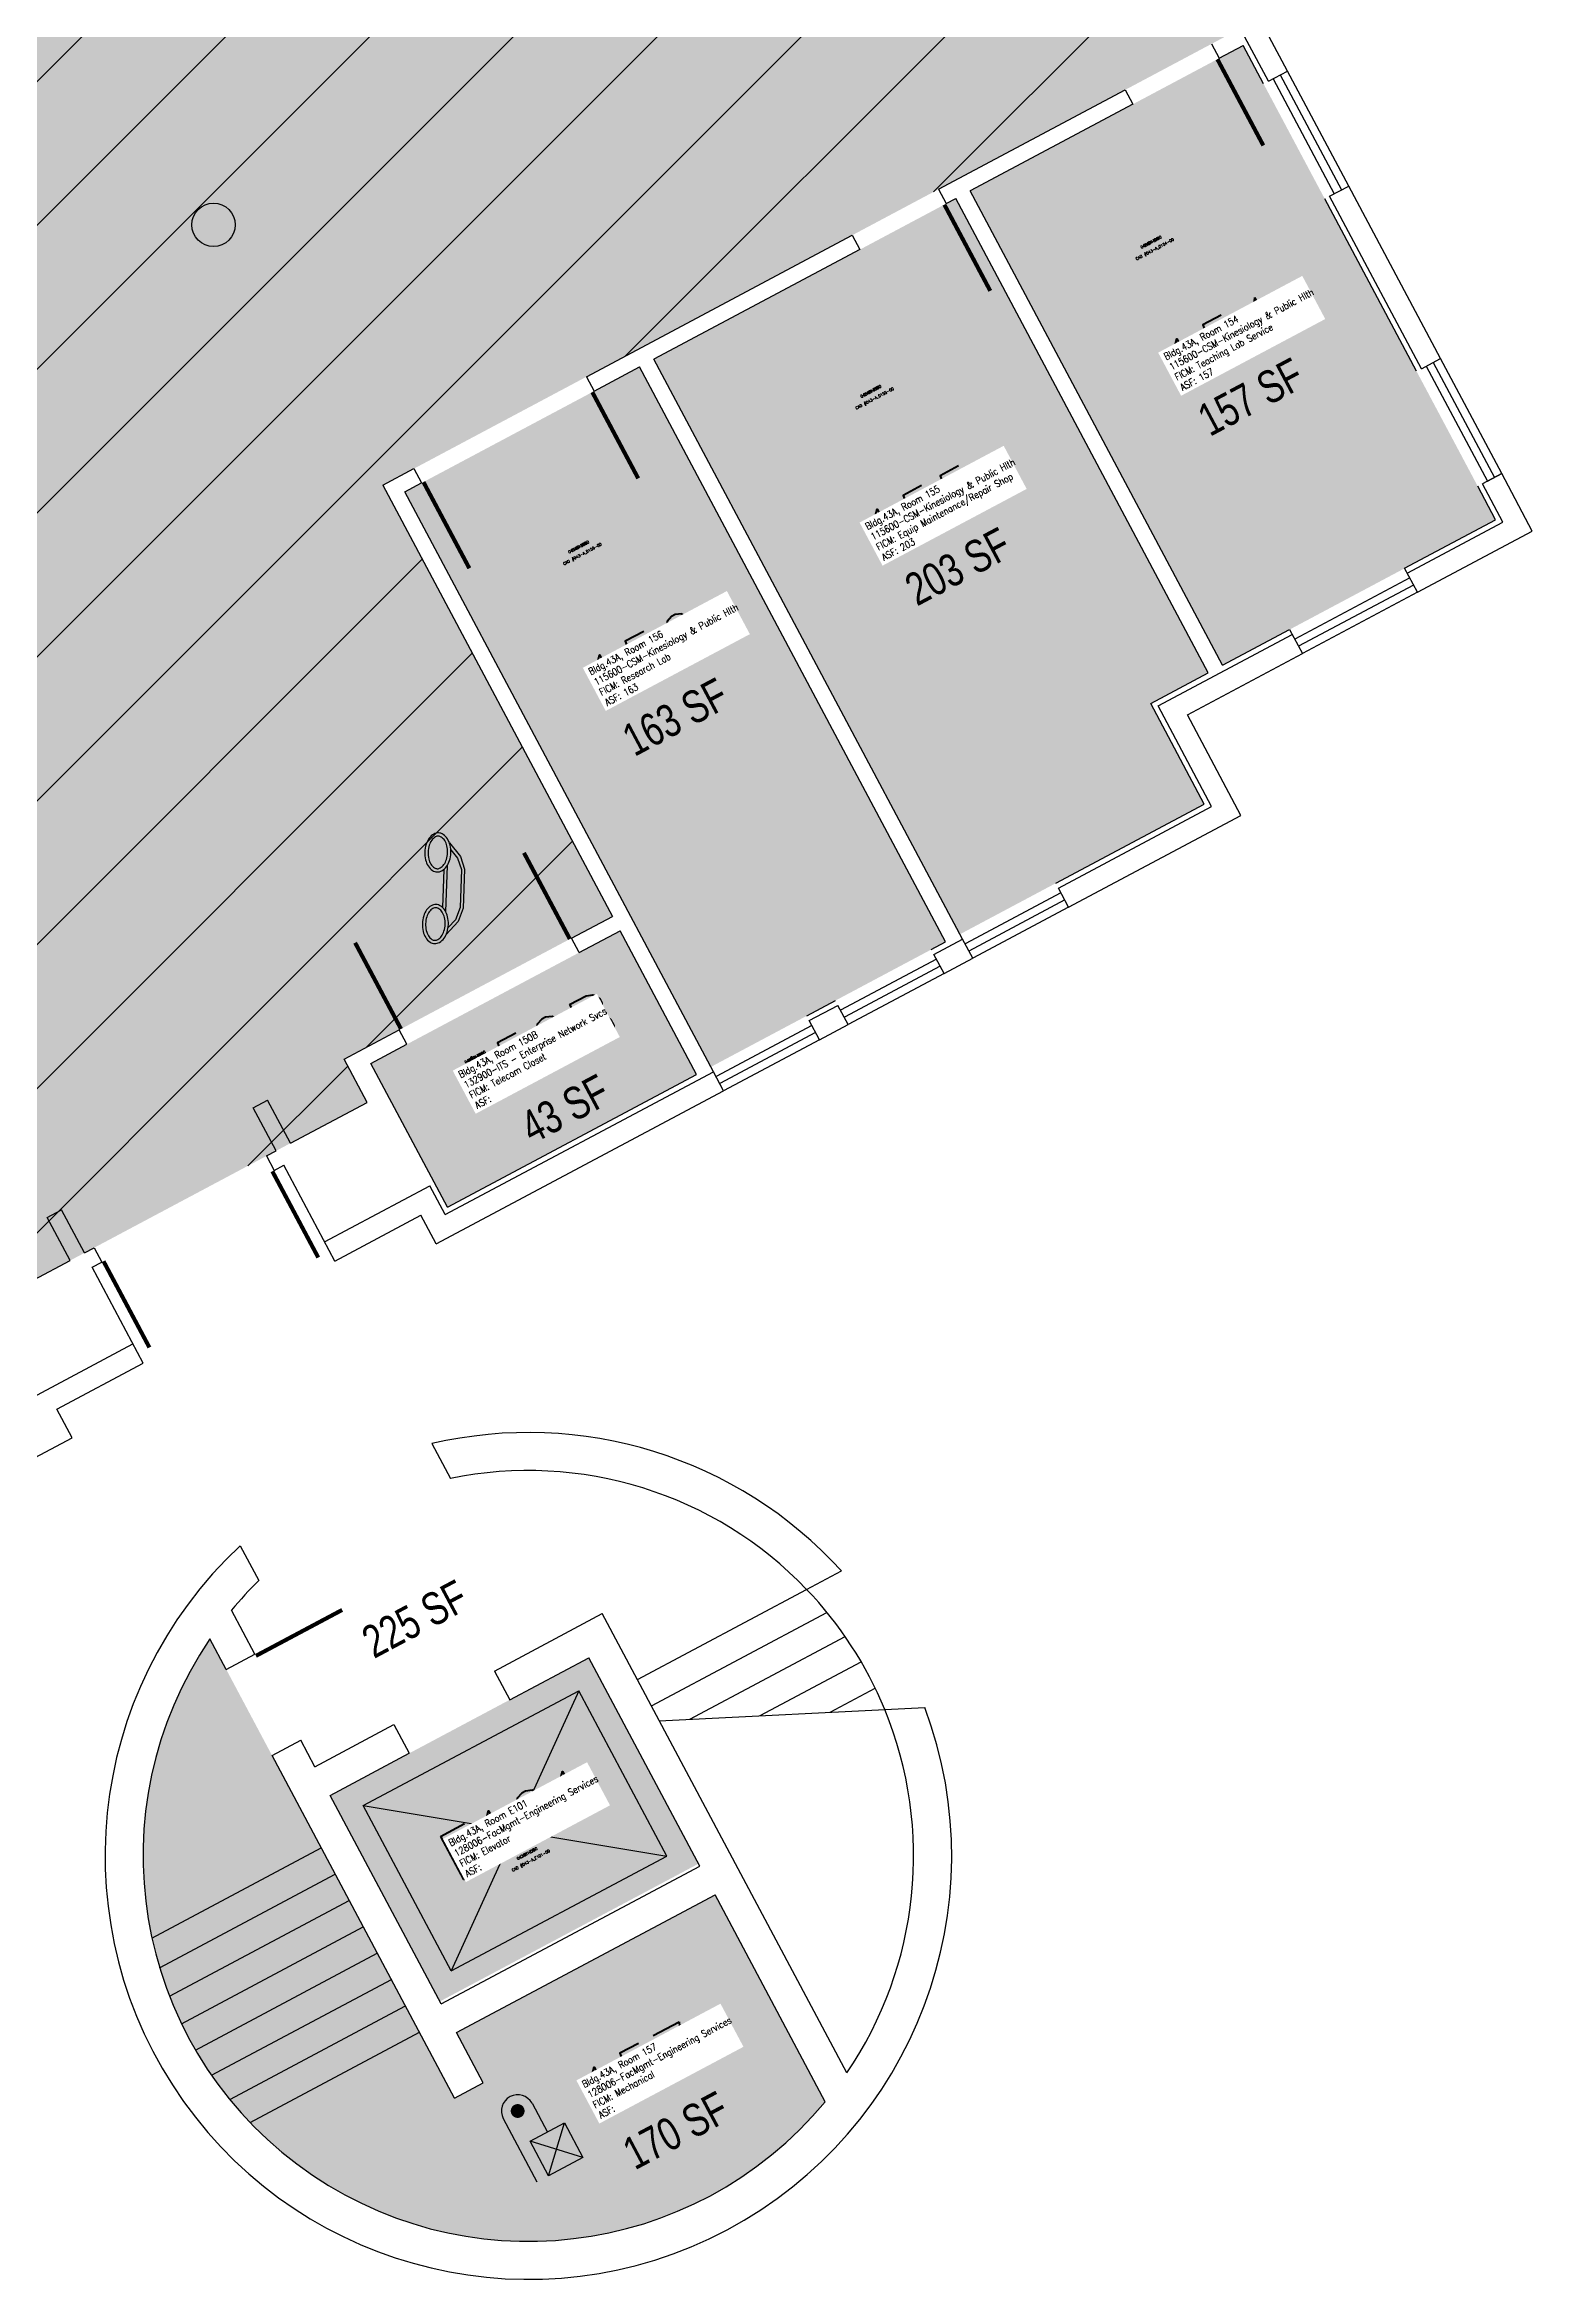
# Model space of a CAD drawing. Header units: inches. Extents: x 69216223 to 69217558, y 27666214 to 27667522.
# Drawn here: x 69217010 to 69217558, y 27666214 to 27667038 of the extents above; entities that cross this region are included whole.
import ezdxf
from ezdxf.enums import TextEntityAlignment as Align

# ---------------------------------------------------------------- set-up
doc = ezdxf.new("R2010")
doc.units = ezdxf.units.IN
doc.header["$LTSCALE"] = 100
doc.header["$MEASUREMENT"] = 0
doc.layers.get('0').update_dxf_attribs({"linetype": 'CONTINUOUS'})
for name, color, linetype in [('A-DOOR', 2, 'CONTINUOUS'), ('A-FLOR', 3, 'CONTINUOUS'), ('A-GLAZ', 1, 'CONTINUOUS'), ('A-GLAZ-SILL', 2, 'CONTINUOUS'), ('A-IDEN-CNUM', 7, 'CONTINUOUS'), ('A-IDEN-ICON', 4, 'CONTINUOUS'), ('A-IDEN-RNUM', 7, 'CONTINUOUS'), ('A-IDEN-SNUM', 4, 'CONTINUOUS'), ('A-IDEN-VNUM', 4, 'CONTINUOUS'), ('A-WALL', 5, 'CONTINUOUS'), ('AREA-TEXT', 3, 'CONTINUOUS'), ('Rooms-Capacity', 4, 'CONTINUOUS'), ('Rooms-Category-Color', 7, 'CONTINUOUS'), ('Rooms-College-Color', 7, 'CONTINUOUS'), ('Rooms-Department-Color', 7, 'CONTINUOUS'), ('Rooms-Division-Color', 7, 'CONTINUOUS'), ('Rooms-Information', 7, 'CONTINUOUS')]:
    doc.layers.add(name, color=color, linetype=linetype)
doc.styles.add('AREA', font='arial.ttf', dxfattribs={"width": 0.75, "height": 24})
doc.styles.add('ROOMSNUMBER', font='TXT.SHX', dxfattribs={"height": 1})
doc.styles.add('ROOMVNUMBER', font='simplex.shx', dxfattribs={"width": 0.85})

# ---------------------------------------------------------------- blocks, each defined once
blk = doc.blocks.new('CPELEV')
for p, q in [((-0.03500000000000036, 0.03), (-0.03500000000000036, -0.07999999999999999)), ((0.01499999999999968, 0.03), (0.01499999999999968, -0.01999999999999999)), ((0.04499999999999993, -0.07999999999999999), (-0.01500000000000012, -0.01999999999999999)), ((-0.01500000000000012, -0.07999999999999999), (0.04499999999999993, -0.01999999999999999)), ((-0.01500000000000012, -0.01999999999999999), (0.04499999999999993, -0.01999999999999999)), ((-0.01500000000000012, -0.07999999999999999), (-0.01500000000000012, -0.01999999999999999)), ((0.04499999999999993, -0.01999999999999999), (0.04499999999999993, -0.07999999999999999)), ((0.04499999999999993, -0.07999999999999999), (-0.01500000000000012, -0.07999999999999999))]:
    blk.add_line(p, q)
at = {"const_width": 0.01062499999999996}
blk.add_lwpolyline([(-0.01531250000000028, 0.03, 1), (-0.004687500000000178, 0.03, 1)], format="xyb", close=True, dxfattribs=at)
blk.add_arc((-0.01000000000000023, 0.03), 0.02500000000000002, 0, 180)
blk = doc.blocks.new('CPPHONE')
for p, q in [((0.0095560088446629, 0.02521174687437849), (-0.01955600884466335, -0.0252117468743786)), ((0.01690313635331697, 0.02793734500905448), (-0.018242882315473, -0.03293734500905404))]:
    blk.add_line(p, q)
for points in [[(0.02883974596215566, 0.07861215932167709, 0.1398891526406618), (0.02159046636736672, 0.08042945317445993, 0.1071181112083476), (0.01219889896603799, 0.07807363809088322, 0.07981248617498339), (0.003888597269466443, 0.07215985936471381, 0.06745903993414724), (-0.003480762113533098, 0.06263139720814392, 0.06745903993414638), (-0.008047972708621565, 0.05148511369456396, 0.0798124861749811), (-0.009014304469558532, 0.0413312919491356, 0.1071181112083401), (-0.006358716477890214, 0.03202004845644275, 0.1398891526406594), (-0.001160254037844366, 0.02665063509461073, 0.1398891526406573), (0.006089025556944572, 0.02483334124182776, 0.1071181112083447), (0.01548059295827331, 0.02718915632540457, 0.0798124861749931), (0.02379089465484552, 0.03310293505157474, 0.06745903993414328), (0.03116025403784439, 0.04263139720814389, 0.06745903993415782), (0.03572746463293264, 0.05377768072172365, 0.07981248617499823), (0.03669379639386983, 0.06393150246715221, 0.1071181112083447), (0.03403820840220151, 0.07324274595984526, 0.1398891526406563)], [(0.02633974596215571, 0.07428203230275499, 0.139889152640647), (0.02175218874428464, 0.07543206927157606, 0.1071181112083535), (0.0144150319360894, 0.07359159004796259, 0.07981248617503768), (0.007397057496139281, 0.06859745752917432, 0.06745903993410939), (0.0008493649053888941, 0.06013139720814398, 0.06745903993410102), (-0.003208612107219455, 0.05022789892786902, 0.07981248617504512), (-0.004024670518381068, 0.04165308852036723, 0.1071181112083322), (-0.001949993877071066, 0.0343786847211142, 0.1398891526406731), (0.001339745962155581, 0.03098076211353282, 0.139889152640662), (0.005927303180027321, 0.02983072514471159, 0.1071181112083436), (0.01326445998822212, 0.03167120436832549, 0.07981248617502318), (0.0202824344281709, 0.03666533688711235, 0.06745903993412085), (0.0268301270189224, 0.04513139720814384, 0.06745903993418373), (0.03088810403153341, 0.05503489548842927, 0.07981248617496241), (0.03170416244269236, 0.06360970589592058, 0.1071181112083419), (0.02962948580138192, 0.07088410969517392, 0.1398891526406613)], [(-0.02616025403784428, -0.01665063509461115, 0.1398891526406618), (-0.03340953363263321, -0.01483334124182828, 0.1071181112083476), (-0.04280110103396217, -0.01718915632540499, 0.07981248617498339), (-0.0511114027305335, -0.0231029350515744, 0.06745903993414724), (-0.05848076211353304, -0.03263139720814431, 0.06745903993414638), (-0.0630479727086215, -0.04377768072172425, 0.0798124861749811), (-0.06401430446955847, -0.05393150246715263, 0.1071181112083401), (-0.06135871647789015, -0.06324274595984546, 0.1398891526406594), (-0.0561602540378443, -0.0686121593216775, 0.1398891526406573), (-0.04891097444305559, -0.07042945317446045, 0.1071181112083447), (-0.03951940704172663, -0.06807363809088365, 0.0798124861749931), (-0.03120910534515442, -0.06215985936471348, 0.06745903993414328), (-0.02383974596215555, -0.05263139720814433, 0.06745903993415782), (-0.01927253536706752, -0.04148511369456458, 0.07981248617499823), (-0.01830620360613011, -0.03133129194913602, 0.1071181112083447), (-0.02096179159779865, -0.02202004845644298, 0.1398891526406563)], [(-0.02866025403784422, -0.02098076211353325, 0.1398891526406534), (-0.03324781125571552, -0.01983072514471204, 0.1071181112083516), (-0.04058496806391054, -0.02167120436832573, 0.079812486175037), (-0.04760294250386066, -0.02666533688711381, 0.06745903993410975), (-0.05415063509461104, -0.03513139720814426, 0.06745903993410113), (-0.05820861210721961, -0.0450348954884193, 0.07981248617504505), (-0.05902467051838101, -0.053609705895921, 0.1071181112083322), (-0.056949993877071, -0.06088410969517402, 0.139889152640673), (-0.05366025403784436, -0.06428203230275539, 0.1398891526406621), (-0.04907269681997262, -0.06543206927157663, 0.1071181112083434), (-0.04173554001177804, -0.06359159004796272, 0.07981248617502337), (-0.03471756557182903, -0.05859745752917586, 0.06745903993412085), (-0.02816987298107776, -0.05013139720814438, 0.06745903993418408), (-0.02411189596846652, -0.04022789892785886, 0.07981248617496194), (-0.0232958375573078, -0.03165308852036774, 0.1071181112083419), (-0.02537051419861802, -0.0243786847211143, 0.1398891526406613)]]:
    blk.add_lwpolyline(points, format="xyb", close=True)
for points in [[(0.03642474057944733, 0.05722803579790794), (0.04165063509461087, 0.03080127018922174), (0.0382176247799435, 0.01083326998163721), (0.0082176247799437, -0.04112825424542896), (-0.008349364905388956, -0.0558012701892221), (-0.03384856251994983, -0.06448889558593549)], [(0.0333576917667695, 0.04696368300738643), (0.03656636322778883, 0.03073778935997516), (0.03344117238353128, 0.01256021175111691), (0.004293963324926819, -0.03792423523721802), (-0.01091257882308927, -0.05139233291976469), (-0.02649289665629162, -0.05670057700424906)]]:
    blk.add_lwpolyline(points)

msp = doc.modelspace()

# ---------------------------------------------------------------- hatches: boundary and pattern name
at = {"layer": 'Rooms-Capacity'}
h = msp.add_hatch(dxfattribs=at)
h.set_pattern_fill('ANSI31', color=256, scale=300, style=0)
h.set_pattern_definition([(45, (0, 0), (-26.51650429449553, 26.51650429449553), [])])
h.paths.add_polyline_path([(69217200.6351448, 27667508.59130037), (69216879.33369613, 27667337.53172278), (69216947.00561696, 27667210.42345739), (69216593.92710194, 27667022.44589958), (69216550.69226363, 27667103.65395803), (69216584.23472255, 27667121.51182601), (69216559.79764004, 27667167.41203298), (69216379.72759739, 27667071.54347849), (69216236.73079883, 27666995.41256759), (69216484.86117512, 27666529.34892777), (69216799.10105348, 27666696.64895422), (69216883.69095446, 27666537.76362245), (69216982.5529387, 27666590.39733864), (69216991.01192878, 27666574.50880546), (69217024.55438775, 27666592.36667346), (69217028.08517283, 27666594.24644902), (69217091.63930556, 27666628.08240943), (69217095.17009072, 27666629.96218502), (69217128.71254966, 27666647.82005301), (69217120.25355953, 27666663.70858617), (69217219.11554375, 27666716.34230236), (69217134.52564274, 27666875.22763412), (69217448.76552111, 27667042.52766055)])
at = {"layer": 'Rooms-Category-Color', "true_color": 0xe3f498}
for points in [[(69217200.6351448, 27667508.59130037), (69216879.33369613, 27667337.53172278), (69216947.00561696, 27667210.42345739), (69216593.92710194, 27667022.44589958), (69216550.69226363, 27667103.65395803), (69216584.23472255, 27667121.51182601), (69216559.79764004, 27667167.41203298), (69216379.72759739, 27667071.54347849), (69216236.73079883, 27666995.41256759), (69216484.86117512, 27666529.34892777), (69216799.10105348, 27666696.64895422), (69216883.69095446, 27666537.76362245), (69216982.5529387, 27666590.39733864), (69216991.01192878, 27666574.50880546), (69217024.55438775, 27666592.36667346), (69217028.08517283, 27666594.24644902), (69217091.63930556, 27666628.08240943), (69217095.17009072, 27666629.96218502), (69217128.71254966, 27666647.82005301), (69217120.25355953, 27666663.70858617), (69217219.11554375, 27666716.34230236), (69217134.52564274, 27666875.22763412), (69217448.76552111, 27667042.52766055)], [(69217444.0066988, 27666808.88401392), (69217350.95780769, 27666983.65787885), (69217451.58518445, 27667037.23148284), (69217544.63407558, 27666862.4576179)], [(69217341.93225467, 27666706.95851241), (69217229.14572, 27666918.80562142), (69217142.64148383, 27666872.75111976), (69217255.4280185, 27666660.90401075)]]:
    msp.add_hatch(color=61, dxfattribs=at).paths.add_polyline_path(points)
at = {"layer": 'Rooms-Category-Color', "true_color": 0xe3c5e1}
msp.add_hatch(color=254, dxfattribs=at).paths.add_polyline_path([(69217347.22843242, 27666709.77817577), (69217234.44189773, 27666921.62528479), (69217345.66162997, 27666980.8382155), (69217438.71052107, 27666806.06435056), (69217417.52581018, 27666794.7856971), (69217437.26345375, 27666757.71245303)])
at = {"layer": 'Rooms-Category-Color', "true_color": 0xadadad}
for points in [[(69217158.33142689, 27666609.21018236), (69217130.13479322, 27666662.17195961), (69217221.93520713, 27666711.04612464), (69217250.1318408, 27666658.08434739)], [(69217115.11435258, 27666392.47697197), (69217155.52952749, 27666316.56509123), (69217250.86072654, 27666367.31903185), (69217210.44555163, 27666443.23091257)]]:
    msp.add_hatch(color=253, dxfattribs=at).paths.add_polyline_path(points)
h = msp.add_hatch(color=253, dxfattribs=at)
edge = h.paths.add_edge_path()
edge.add_line((69217160.91526446, 27666280.91409071), (69217171.5076199, 27666286.55341745))
edge.add_line((69217171.5076199, 27666286.55341745), (69217161.63879812, 27666305.09003949))
edge.add_line((69217161.63879812, 27666305.09003949), (69217256.9699972, 27666355.8439801))
edge.add_line((69217256.9699972, 27666355.8439801), (69217297.5410249, 27666279.63936086))
edge.add_arc((69217188.15692239, 27666370.18834272), 141.9999999864712, 145.7272046856076, 320.38178696196394, ccw=False)
edge.add_line((69217070.81298307, 27666450.15333444), (69217160.91526446, 27666280.91409071))
at = {"layer": 'Rooms-College-Color', "true_color": 0xffe090}
for points in [[(69217200.6351448, 27667508.59130037), (69216879.33369613, 27667337.53172278), (69216947.00561696, 27667210.42345739), (69216593.92710194, 27667022.44589958), (69216550.69226363, 27667103.65395803), (69216584.23472255, 27667121.51182601), (69216559.79764004, 27667167.41203298), (69216379.72759739, 27667071.54347849), (69216236.73079883, 27666995.41256759), (69216484.86117512, 27666529.34892777), (69216799.10105348, 27666696.64895422), (69216883.69095446, 27666537.76362245), (69216982.5529387, 27666590.39733864), (69216991.01192878, 27666574.50880546), (69217024.55438775, 27666592.36667346), (69217028.08517283, 27666594.24644902), (69217091.63930556, 27666628.08240943), (69217095.17009072, 27666629.96218502), (69217128.71254966, 27666647.82005301), (69217120.25355953, 27666663.70858617), (69217219.11554375, 27666716.34230236), (69217134.52564274, 27666875.22763412), (69217448.76552111, 27667042.52766055)], [(69217444.0066988, 27666808.88401392), (69217350.95780769, 27666983.65787885), (69217451.58518445, 27667037.23148284), (69217544.63407558, 27666862.4576179)], [(69217347.22843242, 27666709.77817577), (69217234.44189773, 27666921.62528479), (69217345.66162997, 27666980.8382155), (69217438.71052107, 27666806.06435056), (69217417.52581018, 27666794.7856971), (69217437.26345375, 27666757.71245303)], [(69217341.93225467, 27666706.95851241), (69217229.14572, 27666918.80562142), (69217142.64148383, 27666872.75111976), (69217255.4280185, 27666660.90401075)]]:
    msp.add_hatch(color=41, dxfattribs=at).paths.add_polyline_path(points)
at = {"layer": 'Rooms-College-Color', "true_color": 0xadadad}
for points in [[(69217158.33142689, 27666609.21018236), (69217130.13479322, 27666662.17195961), (69217221.93520713, 27666711.04612464), (69217250.1318408, 27666658.08434739)], [(69217115.11435258, 27666392.47697197), (69217155.52952749, 27666316.56509123), (69217250.86072654, 27666367.31903185), (69217210.44555163, 27666443.23091257)]]:
    msp.add_hatch(color=253, dxfattribs=at).paths.add_polyline_path(points)
h = msp.add_hatch(color=253, dxfattribs=at)
edge = h.paths.add_edge_path()
edge.add_line((69217160.91526446, 27666280.91409071), (69217171.5076199, 27666286.55341745))
edge.add_line((69217171.5076199, 27666286.55341745), (69217161.63879812, 27666305.09003949))
edge.add_line((69217161.63879812, 27666305.09003949), (69217256.9699972, 27666355.8439801))
edge.add_line((69217256.9699972, 27666355.8439801), (69217297.5410249, 27666279.63936086))
edge.add_arc((69217188.15692239, 27666370.18834272), 141.9999999864712, 145.7272046856076, 320.38178696196394, ccw=False)
edge.add_line((69217070.81298307, 27666450.15333444), (69217160.91526446, 27666280.91409071))
at = {"layer": 'Rooms-Department-Color', "true_color": 0xffe090}
for points in [[(69217200.6351448, 27667508.59130037), (69216879.33369613, 27667337.53172278), (69216947.00561696, 27667210.42345739), (69216593.92710194, 27667022.44589958), (69216550.69226363, 27667103.65395803), (69216584.23472255, 27667121.51182601), (69216559.79764004, 27667167.41203298), (69216379.72759739, 27667071.54347849), (69216236.73079883, 27666995.41256759), (69216484.86117512, 27666529.34892777), (69216799.10105348, 27666696.64895422), (69216883.69095446, 27666537.76362245), (69216982.5529387, 27666590.39733864), (69216991.01192878, 27666574.50880546), (69217024.55438775, 27666592.36667346), (69217028.08517283, 27666594.24644902), (69217091.63930556, 27666628.08240943), (69217095.17009072, 27666629.96218502), (69217128.71254966, 27666647.82005301), (69217120.25355953, 27666663.70858617), (69217219.11554375, 27666716.34230236), (69217134.52564274, 27666875.22763412), (69217448.76552111, 27667042.52766055)], [(69217444.0066988, 27666808.88401392), (69217350.95780769, 27666983.65787885), (69217451.58518445, 27667037.23148284), (69217544.63407558, 27666862.4576179)], [(69217347.22843242, 27666709.77817577), (69217234.44189773, 27666921.62528479), (69217345.66162997, 27666980.8382155), (69217438.71052107, 27666806.06435056), (69217417.52581018, 27666794.7856971), (69217437.26345375, 27666757.71245303)], [(69217341.93225467, 27666706.95851241), (69217229.14572, 27666918.80562142), (69217142.64148383, 27666872.75111976), (69217255.4280185, 27666660.90401075)]]:
    msp.add_hatch(color=41, dxfattribs=at).paths.add_polyline_path(points)
at = {"layer": 'Rooms-Department-Color', "true_color": 0xacacac}
for points in [[(69217158.33142689, 27666609.21018236), (69217130.13479322, 27666662.17195961), (69217221.93520713, 27666711.04612464), (69217250.1318408, 27666658.08434739)], [(69217115.11435258, 27666392.47697197), (69217155.52952749, 27666316.56509123), (69217250.86072654, 27666367.31903185), (69217210.44555163, 27666443.23091257)]]:
    msp.add_hatch(color=253, dxfattribs=at).paths.add_polyline_path(points)
h = msp.add_hatch(color=253, dxfattribs=at)
edge = h.paths.add_edge_path()
edge.add_line((69217160.91526446, 27666280.91409071), (69217171.5076199, 27666286.55341745))
edge.add_line((69217171.5076199, 27666286.55341745), (69217161.63879812, 27666305.09003949))
edge.add_line((69217161.63879812, 27666305.09003949), (69217256.9699972, 27666355.8439801))
edge.add_line((69217256.9699972, 27666355.8439801), (69217297.5410249, 27666279.63936086))
edge.add_arc((69217188.15692239, 27666370.18834272), 141.9999999864712, 145.7272046856076, 320.38178696196394, ccw=False)
edge.add_line((69217070.81298307, 27666450.15333444), (69217160.91526446, 27666280.91409071))
at = {"layer": 'Rooms-Division-Color', "true_color": 0xffe090}
for points in [[(69217200.6351448, 27667508.59130037), (69216879.33369613, 27667337.53172278), (69216947.00561696, 27667210.42345739), (69216593.92710194, 27667022.44589958), (69216550.69226363, 27667103.65395803), (69216584.23472255, 27667121.51182601), (69216559.79764004, 27667167.41203298), (69216379.72759739, 27667071.54347849), (69216236.73079883, 27666995.41256759), (69216484.86117512, 27666529.34892777), (69216799.10105348, 27666696.64895422), (69216883.69095446, 27666537.76362245), (69216982.5529387, 27666590.39733864), (69216991.01192878, 27666574.50880546), (69217024.55438775, 27666592.36667346), (69217028.08517283, 27666594.24644902), (69217091.63930556, 27666628.08240943), (69217095.17009072, 27666629.96218502), (69217128.71254966, 27666647.82005301), (69217120.25355953, 27666663.70858617), (69217219.11554375, 27666716.34230236), (69217134.52564274, 27666875.22763412), (69217448.76552111, 27667042.52766055)], [(69217444.0066988, 27666808.88401392), (69217350.95780769, 27666983.65787885), (69217451.58518445, 27667037.23148284), (69217544.63407558, 27666862.4576179)], [(69217347.22843242, 27666709.77817577), (69217234.44189773, 27666921.62528479), (69217345.66162997, 27666980.8382155), (69217438.71052107, 27666806.06435056), (69217417.52581018, 27666794.7856971), (69217437.26345375, 27666757.71245303)], [(69217341.93225467, 27666706.95851241), (69217229.14572, 27666918.80562142), (69217142.64148383, 27666872.75111976), (69217255.4280185, 27666660.90401075)]]:
    msp.add_hatch(color=41, dxfattribs=at).paths.add_polyline_path(points)
at = {"layer": 'Rooms-Division-Color', "true_color": 0xadadad}
for points in [[(69217158.33142689, 27666609.21018236), (69217130.13479322, 27666662.17195961), (69217221.93520713, 27666711.04612464), (69217250.1318408, 27666658.08434739)], [(69217115.11435258, 27666392.47697197), (69217155.52952749, 27666316.56509123), (69217250.86072654, 27666367.31903185), (69217210.44555163, 27666443.23091257)]]:
    msp.add_hatch(color=253, dxfattribs=at).paths.add_polyline_path(points)
h = msp.add_hatch(color=253, dxfattribs=at)
edge = h.paths.add_edge_path()
edge.add_line((69217160.91526446, 27666280.91409071), (69217171.5076199, 27666286.55341745))
edge.add_line((69217171.5076199, 27666286.55341745), (69217161.63879812, 27666305.09003949))
edge.add_line((69217161.63879812, 27666305.09003949), (69217256.9699972, 27666355.8439801))
edge.add_line((69217256.9699972, 27666355.8439801), (69217297.5410249, 27666279.63936086))
edge.add_arc((69217188.15692239, 27666370.18834272), 141.9999999864712, 145.7272046856076, 320.38178696196394, ccw=False)
edge.add_line((69217070.81298307, 27666450.15333444), (69217160.91526446, 27666280.91409071))

# ---------------------------------------------------------------- linework, layer by layer
at = {"layer": 'A-DOOR'}
for points in [[(69217442.09619936, 27667032.17958597, 1.499999999999999, 1.499999999999999, 0), (69217459.01417957, 27667000.40251962, 0, 0, 0), (69217458.35215735, 27667000.0500617, 0, 0, -0.4142135623730951), (69217410.27623937, 27667016.93810812, 0, 0, -0.4142135623730951)], [(69217341.46882258, 27666978.60598199, 1.499999999999999, 1.499999999999999, 0), (69217358.38680279, 27666946.82891565, 0, 0, 0), (69217357.72478056, 27666946.47645772, 0, 0, -0.4142135623730951), (69217309.6488626, 27666963.36450415, 0, 0, -0.4142135623730951)], [(69217211.71246833, 27666909.52422952, 1.499999999999999, 1.499999999999999, 0), (69217228.63044852, 27666877.74716317, 0, 0, 0), (69217227.96842632, 27666877.39470524, 0, 0, -0.4142135623730951), (69217179.89250833, 27666894.28275165, 0, 0, -0.4142135623730951)], [(69217149.48238005, 27666876.39318495, 1.499999999999999, 1.499999999999999, 0), (69217166.40036026, 27666844.6161186, 0, 0, 0), (69217167.06238247, 27666844.96857652, 0, 0, 0.4142135623730951), (69217179.89250833, 27666894.28275165, 0, 0, 0.4142135623730951)], [(69217203.44768463, 27666708.00079824, 1.499999999999999, 1.499999999999999, 0), (69217186.52970442, 27666739.77786459, 0, 0, 0), (69217185.86768222, 27666739.42540667, 0, 0, 0.4142135623730951), (69217173.03755634, 27666690.11123152, 0, 0, 0.4142135623730951)], [(69217141.21759635, 27666674.86975367, 1.499999999999999, 1.499999999999999, 0), (69217124.29961616, 27666706.64682001, 0, 0, 0), (69217124.96163836, 27666706.99927795, 0, 0, -0.4142135623730951), (69217173.03755634, 27666690.11123152, 0, 0, -0.4142135623730951)], [(69217093.7969467, 27666622.43377379, 1.499999999999999, 1.499999999999999, 0), (69217110.71492691, 27666590.65670744, 0, 0, 0), (69217110.0529047, 27666590.30424951, 0, 0, -0.4142135623730951), (69217061.97698674, 27666607.19229594, 0, 0, -0.4142135623730951)], [(69217031.56685841, 27666589.30272922, 1.499999999999999, 1.499999999999999, 0), (69217048.48483863, 27666557.52566287, 0, 0, 0), (69217049.14686084, 27666557.8781208, 0, 0, 0.4142135623730951), (69217061.97698674, 27666607.19229594, 0, 0, 0.4142135623730951)], [(69217087.74012071, 27666443.89403072, 1.499999999999999, 1.499999999999999, 0), (69217119.51718706, 27666460.8120109, 0, 0, 0), (69217119.86964497, 27666460.14998869, 0, 0, -0.4142135623730951), (69217102.98159856, 27666412.07407073, 0, 0, -0.4142135623730951)]]:
    msp.add_lwpolyline(points, format="xyseb", dxfattribs=at)
at = {"layer": 'A-FLOR'}
for p, q in [((69217228.32203743, 27666435.18844685), (69217290.71206889, 27666468.40464449)), ((69217233.49142027, 27666425.47878768), (69217298.20338649, 27666459.93117389)), ((69217247.68708453, 27666420.57468383), (69217304.89666903, 27666451.03283272)), ((69217273.52864492, 27666421.87080749), (69217310.82104895, 27666441.72513092)), ((69217299.37020534, 27666423.16693114), (69217315.99043177, 27666432.01547173)), ((69217127.2881142, 27666388.76220042), (69217206.7307801, 27666431.05715093)), ((69217206.7307801, 27666431.05715093), (69217159.71424292, 27666327.85615658)), ((69217239.15690881, 27666370.15110708), (69217206.7307801, 27666431.05715093)), ((69217236.40364835, 27666420.00874554), (69217334.24212027, 27666424.91598626)), ((69217159.71424292, 27666327.85615658), (69217127.2881142, 27666388.76220042)), ((69217127.2881142, 27666388.76220042), (69217239.15690881, 27666370.15110708)), ((69217049.41609605, 27666339.93965512), (69217111.80612749, 27666373.15585278)), ((69217159.71424292, 27666327.85615658), (69217239.15690881, 27666370.15110708)), ((69217052.26354414, 27666328.99380738), (69217116.97551033, 27666363.44619361)), ((69217055.90902725, 27666318.47283025), (69217122.14489317, 27666353.73653445)), ((69217060.32341301, 27666308.36121373), (69217127.31427601, 27666344.02687528)), ((69217065.49279588, 27666298.65155457), (69217132.48365885, 27666334.31721612)), ((69217071.41717577, 27666289.34385276), (69217137.65304169, 27666324.60755696)), ((69217078.11045833, 27666280.44551158), (69217142.82242453, 27666314.89789779)), ((69217085.60177591, 27666271.97204097), (69217147.99180737, 27666305.18823862))]:
    msp.add_line(p, q, dxfattribs=at)
msp.add_arc((69217188.1569224, 27666370.18834272), 141.9999999999999, 22.34585584147784, 43.76198133149074, dxfattribs=at)
at = {"layer": 'A-GLAZ'}
for p, q in [((69217465.28316078, 27667026.39794951), (69217487.84046769, 27666984.02852769)), ((69217521.67642811, 27666920.474395), (69217544.23373504, 27666878.10497319)), ((69217514.3812239, 27666838.4208759), (69217472.01180208, 27666815.86356897)), ((69217385.82589117, 27666722.39705755), (69217350.51803967, 27666703.59930177)), ((69217339.92568421, 27666697.95997504), (69217304.61783272, 27666679.16221925)), ((69217294.02547726, 27666673.52289252), (69217258.71762574, 27666654.72513674))]:
    msp.add_line(p, q, dxfattribs=at)
at = {"layer": 'A-GLAZ-SILL'}
for p, q in [((69217462.6350719, 27667024.98811781), (69217485.19237885, 27666982.61869601)), ((69217490.48855658, 27666985.43835938), (69217467.93124965, 27667027.80778118)), ((69217519.02833927, 27666919.06456331), (69217541.58564618, 27666876.69514151)), ((69217546.88182393, 27666879.51480487), (69217524.32451698, 27666921.88422667)), ((69217512.97139221, 27666841.06896477), (69217470.6019704, 27666818.51165784)), ((69217515.79105556, 27666835.77278702), (69217473.42163378, 27666813.21548009)), ((69217384.41605948, 27666725.04514641), (69217349.10820797, 27666706.24739063)), ((69217387.23572284, 27666719.74896868), (69217351.92787133, 27666700.9512129)), ((69217338.51585253, 27666700.6080639), (69217303.20800102, 27666681.81030812)), ((69217341.33551589, 27666695.31188617), (69217306.0276644, 27666676.51413039)), ((69217292.61564557, 27666676.17098138), (69217257.30779406, 27666657.3732256)), ((69217295.43530893, 27666670.87480366), (69217260.12745744, 27666652.07704788))]:
    msp.add_line(p, q, dxfattribs=at)
at = {"layer": 'A-WALL'}
for p, q in [((69217467.93124965, 27667027.80778118), (69217434.09528923, 27667091.36191388)), ((69217460.86967933, 27667024.04823002), (69217427.03371894, 27667087.60236273)), ((69217439.93855822, 27667037.82822162), (69217442.75822157, 27667032.53204389)), ((69217442.75822157, 27667032.53204389), (69217451.58518445, 27667037.23148284)), ((69217459.10428676, 27667023.10834223), (69217451.58518445, 27667037.23148284)), ((69217460.86967933, 27667024.04823002), (69217467.93124965, 27667027.80778118)), ((69217339.31118143, 27666984.25461764), (69217408.16149187, 27667020.91024141)), ((69217408.16149187, 27667020.91024141), (69217410.98115522, 27667015.6140637)), ((69217410.98115522, 27667015.6140637), (69217350.95780769, 27666983.65787886)), ((69217339.31118143, 27666984.25461764), (69217342.1308448, 27666978.95843991)), ((69217444.00669879, 27666808.88401392), (69217350.95780769, 27666983.65787886)), ((69217483.42698628, 27666981.67880823), (69217490.48855658, 27666985.43835938)), ((69217524.32451698, 27666921.88422667), (69217490.48855658, 27666985.43835938)), ((69217342.1308448, 27666978.95843991), (69217345.66162996, 27666980.8382155)), ((69217438.71052104, 27666806.06435056), (69217345.66162996, 27666980.8382155)), ((69217515.4975541, 27666917.18478774), (69217481.6615937, 27666980.73892044)), ((69217517.26294668, 27666918.12467553), (69217483.42698628, 27666981.67880823)), ((69217209.55482715, 27666915.17286514), (69217307.53411508, 27666967.33663743)), ((69217307.53411508, 27666967.33663743), (69217310.35377845, 27666962.04045973)), ((69217310.35377845, 27666962.04045973), (69217234.4418977, 27666921.62528478)), ((69217212.37449053, 27666909.87668743), (69217229.14571998, 27666918.80562142)), ((69217341.93225467, 27666706.95851241), (69217229.14571998, 27666918.80562142)), ((69217348.16832018, 27666708.0127832), (69217234.4418977, 27666921.62528478)), ((69217517.26294668, 27666918.12467553), (69217524.32451698, 27666921.88422667)), ((69217209.55482715, 27666915.17286514), (69217212.37449053, 27666909.87668743)), ((69217134.52564272, 27666875.22763412), (69217146.00069445, 27666881.33690475)), ((69217146.00069445, 27666881.33690475), (69217148.82035783, 27666876.04072702)), ((69217546.88182393, 27666879.51480487), (69217539.82025361, 27666875.75525372)), ((69217541.58564618, 27666876.69514151), (69217546.88182393, 27666879.51480487)), ((69217558.1604774, 27666858.33009397), (69217546.88182393, 27666879.51480487)), ((69217134.52564272, 27666875.22763412), (69217219.11554372, 27666716.34230236)), ((69217142.64148381, 27666872.75111977), (69217148.82035783, 27666876.04072702)), ((69217256.36790627, 27666659.13861819), (69217142.64148381, 27666872.75111977)), ((69217544.63407555, 27666862.4576179), (69217538.05486104, 27666874.81536593)), ((69217547.33935593, 27666861.63211312), (69217539.82025361, 27666875.75525372)), ((69217511.09161663, 27666844.59974993), (69217544.63407555, 27666862.4576179)), ((69217512.03150442, 27666842.83435734), (69217547.33935593, 27666861.63211312)), ((69217515.79105556, 27666835.77278702), (69217558.1604774, 27666858.33009397)), ((69217515.79105556, 27666835.77278702), (69217511.09161663, 27666844.59974993)), ((69217420.23109052, 27666793.96019231), (69217469.66208263, 27666820.27705041)), ((69217444.00669879, 27666808.88401392), (69217468.72219484, 27666822.04244298)), ((69217468.72219484, 27666822.04244298), (69217473.42163378, 27666813.21548009)), ((69217431.05221197, 27666790.65817316), (69217473.42163378, 27666813.21548009)), ((69217417.52581015, 27666794.78569709), (69217438.71052104, 27666806.06435056)), ((69217437.26345372, 27666757.71245303), (69217417.52581015, 27666794.78569709)), ((69217439.96873409, 27666756.88694823), (69217420.23109052, 27666793.96019231)), ((69217450.78985554, 27666753.58492909), (69217431.05221197, 27666790.65817316)), ((69217382.53628388, 27666728.57593157), (69217437.26345372, 27666757.71245303)), ((69217383.47617167, 27666726.81053899), (69217439.96873409, 27666756.88694823)), ((69217387.23572284, 27666719.74896868), (69217450.78985554, 27666753.58492909)), ((69217387.23572284, 27666719.74896868), (69217383.47617167, 27666726.81053899)), ((69217204.10970685, 27666708.35325615), (69217219.11554372, 27666716.34230236)), ((69217206.9293702, 27666703.05707844), (69217204.10970685, 27666708.35325615)), ((69217206.9293702, 27666703.05707844), (69217221.9352071, 27666711.04612464)), ((69217250.13184077, 27666658.08434739), (69217221.9352071, 27666711.04612464)), ((69217336.63607696, 27666704.13884905), (69217341.93225467, 27666706.95851241)), ((69217337.57596472, 27666702.37345647), (69217348.16832018, 27666708.0127832)), ((69217351.92787133, 27666700.9512129), (69217348.16832018, 27666708.0127832)), ((69217341.33551589, 27666695.31188617), (69217337.57596472, 27666702.37345647)), ((69217341.33551589, 27666695.31188617), (69217351.92787133, 27666700.9512129)), ((69217290.73586999, 27666679.70176652), (69217301.32822545, 27666685.34109328)), ((69217291.67575777, 27666677.93637395), (69217302.26811323, 27666683.5757007)), ((69217306.0276644, 27666676.51413039), (69217302.26811323, 27666683.5757007)), ((69217120.25355951, 27666663.70858617), (69217140.55557412, 27666674.51729575)), ((69217143.37523751, 27666669.22111803), (69217140.55557412, 27666674.51729575)), ((69217295.43530893, 27666670.87480366), (69217291.67575777, 27666677.93637395)), ((69217295.43530893, 27666670.87480366), (69217306.0276644, 27666676.51413039)), ((69217128.71254963, 27666647.820053), (69217120.25355951, 27666663.70858617)), ((69217130.13479319, 27666662.17195961), (69217143.37523751, 27666669.22111803)), ((69217158.33142686, 27666609.21018236), (69217130.13479319, 27666662.17195961)), ((69217157.50592206, 27666606.50490199), (69217256.36790627, 27666659.13861819)), ((69217158.33142686, 27666609.21018236), (69217250.13184077, 27666658.08434739)), ((69217260.12745744, 27666652.07704788), (69217256.36790627, 27666659.13861819)), ((69217086.71110061, 27666645.85071819), (69217092.00727832, 27666648.67038156)), ((69217100.46626844, 27666632.78184837), (69217092.00727832, 27666648.67038156)), ((69217100.46626844, 27666632.78184837), (69217128.71254963, 27666647.820053)), ((69217154.20390293, 27666595.68378054), (69217260.12745744, 27666652.07704788)), ((69217095.1700907, 27666629.96218501), (69217086.71110061, 27666645.85071819)), ((69217091.63930556, 27666628.08240943), (69217095.1700907, 27666629.96218501)), ((69217091.63930556, 27666628.08240943), (69217094.45896891, 27666622.78623171)), ((69217094.45896891, 27666622.78623171), (69217097.98975408, 27666624.66600729)), ((69217116.78750986, 27666589.35815579), (69217097.98975408, 27666624.66600729)), ((69217113.02795869, 27666596.41972609), (69217151.86659534, 27666617.09725745)), ((69217157.50592206, 27666606.50490199), (69217151.86659534, 27666617.09725745)), ((69217010.79921988, 27666605.43554327), (69217016.09539759, 27666608.25520662)), ((69217019.25820997, 27666589.54701009), (69217010.79921988, 27666605.43554327)), ((69217024.55438769, 27666592.36667346), (69217016.09539759, 27666608.25520662)), ((69217116.78750986, 27666589.35815579), (69217148.56457621, 27666606.276136)), ((69217154.20390293, 27666595.68378054), (69217148.56457621, 27666606.276136)), ((69216991.01192878, 27666574.50880546), (69217019.25820997, 27666589.54701009)), ((69217024.55438769, 27666592.36667346), (69217028.08517283, 27666594.24644903)), ((69217027.37405105, 27666587.07049573), (69217030.90483622, 27666588.9502713)), ((69217028.08517283, 27666594.24644903), (69217030.90483622, 27666588.9502713)), ((69217046.17180684, 27666551.76264423), (69217027.37405105, 27666587.07049573)), ((69217003.57361904, 27666538.14668316), (69217042.41225567, 27666558.82421453)), ((69217014.39474049, 27666534.84466402), (69217046.17180684, 27666551.76264423)), ((69217020.03406724, 27666524.25230858), (69217014.39474049, 27666534.84466402)), ((69216914.11051273, 27666467.85904123), (69217020.03406724, 27666524.25230858)), ((69217152.60446489, 27666522.08311804), (69217159.43502606, 27666509.25326524)), ((69217081.98876189, 27666484.48760648), (69217088.81932306, 27666471.65775368)), ((69217290.71206889, 27666468.40464449), (69217303.50531237, 27666475.21571502)), ((69217087.3876628, 27666444.55605293), (69217078.7728199, 27666460.73732461)), ((69217175.6772474, 27666438.31511951), (69217215.39858033, 27666459.46259475)), ((69217305.50086173, 27666290.22335104), (69217215.39858033, 27666459.46259475)), ((69217076.79530734, 27666438.91672618), (69217070.81298307, 27666450.15333444)), ((69217076.79530734, 27666438.91672618), (69217087.3876628, 27666444.55605293)), ((69217181.31657414, 27666427.72276405), (69217210.44555163, 27666443.23091257)), ((69217251.33067045, 27666366.43633555), (69217210.44555163, 27666443.23091257)), ((69217175.6772474, 27666438.31511951), (69217181.31657414, 27666427.72276405)), ((69217109.47502583, 27666403.0693274), (69217138.60400331, 27666418.57747592)), ((69217138.60400331, 27666418.57747592), (69217144.24333006, 27666407.98512048)), ((69217093.71328756, 27666407.13965984), (69217104.305643, 27666412.77898657)), ((69217109.47502583, 27666403.0693274), (69217104.305643, 27666412.77898657)), ((69217115.11435258, 27666392.47697197), (69217144.24333006, 27666407.98512048)), ((69217160.91526446, 27666280.91409071), (69217093.71328756, 27666407.13965984)), ((69217155.9994714, 27666315.68239494), (69217115.11435258, 27666392.47697197)), ((69217155.9994714, 27666315.68239494), (69217251.33067045, 27666366.43633555)), ((69217161.63879813, 27666305.0900395), (69217256.9699972, 27666355.8439801)), ((69217297.5410249, 27666279.63936086), (69217256.9699972, 27666355.8439801)), ((69217171.5076199, 27666286.55341745), (69217161.63879813, 27666305.0900395)), ((69217160.91526446, 27666280.91409071), (69217171.5076199, 27666286.55341745))]:
    msp.add_line(p, q, dxfattribs=at)
msp.add_circle((69217072.12507588, 27666971.15557196), 7.999999999999996, dxfattribs=at)
for radius, start, end in [(155.9999999999999, 42.31858474235842, 103.173489053109), (141.9999999999999, 43.76198133149074, 101.6695513661866), (155.9999999999999, 132.8878201208508, 20.53736977828317), (141.9999999999999, 134.3917579618463, 140.3817866939372), (141.9999999999999, 145.7272048647655, 320.3817866939372), (141.9999999999999, 325.7272048647656, 22.34585584147784)]:
    msp.add_arc((69217188.1569224, 27666370.18834272), radius, start, end, dxfattribs=at)

# ---------------------------------------------------------------- block references
at = {"layer": 'A-IDEN-ICON', "xscale": 240, "yscale": 240, "zscale": 240, "rotation": 28.03065466847384}
for name, p in [('CPPHONE', (69217157.78939335, 27666727.20634722)), ('CPELEV', (69217189.71526185, 27666270.97933065))]:
    msp.add_blockref(name, p, dxfattribs=at)

# ---------------------------------------------------------------- texts
at = {"layer": 'A-IDEN-CNUM', "style": 'ROOMSNUMBER'}
for s, p in [('CAD #043-A_0154-00', (69217419.05976066, 27666962.13756293)), ('CAD #043-A_0155-00', (69217315.78429502, 27666907.15412727)), ('CAD #043-A_0156-00', (69217208.09534794, 27666849.82097213)), ('CAD #043-A_0150-0B', (69217169.95809725, 27666661.84876645)), ('CAD #043-A_E101-00', (69217189.09681018, 27666368.42295016)), ('CAD #043-A_0157-00', (69217230.9373145, 27666288.68500565))]:
    msp.add_text(s, height=0.9999999999999994, rotation=28.0306547856449, dxfattribs=at).set_placement(p, align=Align.MIDDLE)
at = {"layer": 'A-IDEN-RNUM', "style": 'ROOMSNUMBER'}
for s, p in [('0154-00', (69217417.64992899, 27666964.78565179)), ('0155-00', (69217314.37446335, 27666909.80221613)), ('0156-00', (69217206.68551624, 27666852.469061)), ('0150-B0', (69217168.54826558, 27666664.49685532)), ('E101-00', (69217187.68697849, 27666371.07103902)), ('0157-00', (69217229.52748281, 27666291.33309451))]:
    msp.add_text(s, height=0.9999999999999994, rotation=28.0306547856449, dxfattribs=at).set_placement(p, align=Align.MIDDLE)
at = {"layer": 'A-IDEN-SNUM', "style": 'ROOMSNUMBER'}
for s, p in [('043A015400', (69217417.64992899, 27666964.78565179)), ('043A015500', (69217314.37446335, 27666909.80221613)), ('043A015600', (69217206.68551624, 27666852.469061)), ('043A0150B0', (69217168.54826558, 27666664.49685532)), ('043AE10100', (69217187.68697849, 27666371.07103902)), ('043A015700', (69217229.52748281, 27666291.33309451))]:
    msp.add_text(s, height=0.9999999999999994, rotation=28.0306547856449, dxfattribs=at).set_placement(p, align=Align.MIDDLE)
at = {"layer": 'A-IDEN-VNUM', "style": 'ROOMVNUMBER'}
for s, p in [('154', (69217444.3216038, 27666928.13045431)), ('155', (69217333.90453222, 27666865.32888712)), ('156', (69217231.50697036, 27666811.61603713)), ('150B', (69217191.51995242, 27666667.41488651)), ('E101', (69217184.13590844, 27666382.3149486)), ('157', (69217229.52748281, 27666291.33309451))]:
    msp.add_text(s, height=18, rotation=28.0306547856449, dxfattribs=at).set_placement(p, align=Align.MIDDLE)
at = {"layer": 'AREA-TEXT', "style": 'AREA', "width": 0.75}
for s, p in [('157 SF', (69217454.35717314, 27666907.77115199)), ('203 SF', (69217346.4450312, 27666845.30819564)), ('163 SF', (69217242.28686926, 27666789.85481608)), ('43 SF', (69217201.59571254, 27666645.47059503)), ('225 SF', (69217146.30686703, 27666457.52762984)), ('64 SF', (69217182.98753956, 27666379.89800191)), ('170 SF', (69217242.45641625, 27666269.0744289))]:
    msp.add_text(s, height=12, rotation=28.0306547856449, dxfattribs=at).set_placement(p, align=Align.MIDDLE_CENTER)

# ---------------------------------------------------------------- next in the draw order: texts
at = {"layer": 'Rooms-Information', "char_height": 2.571428571428571, "width": 57.59999999999999, "attachment_point": 7, "rotation": 28.03065478564489, "style": 'ROOMVNUMBER', "bg_fill": 3, "box_fill_scale": 1.5, "bg_fill_color": 256, "bg_fill_true_color": 13158600, "bg_fill_transparency": 0}
for s, insert in [('Bldg.43A, Room 154^M^J115600-CSM-Kinesiology & Public Hlth^M^JFICM: Teaching Lab Service^M^JASF: 157', (69217429.25788003, 27666909.91455685)), ('Bldg.43A, Room 155^M^J115600-CSM-Kinesiology & Public Hlth^M^JFICM: Equip Maintenance/Repair Shop^M^JASF: 203', (69217319.21910687, 27666847.31439419)), ('Bldg.43A, Room 156^M^J115600-CSM-Kinesiology & Public Hlth^M^JFICM: Research Lab^M^JASF: 163', (69217217.1998434, 27666793.80294873)), ('Bldg.43A, Room 150B^M^J132900-ITS - Enterprise Network Svcs^M^JFICM: Telecom Closet^M^JASF: ', (69217169.26855889, 27666645.37230304)), ('Bldg.43A, Room E101^M^J128006-FacMgmt-Engineering Services^M^JFICM: Elevator^M^JASF: ', (69217165.66749899, 27666362.2864104)), ('Bldg.43A, Room 157^M^J128006-FacMgmt-Engineering Services^M^JFICM: Mechanical^M^JASF: ', (69217214.84205745, 27666273.31860158))]:
    msp.add_mtext(s, dxfattribs=dict(at, insert=insert))

doc.saveas('drawing.dxf')
